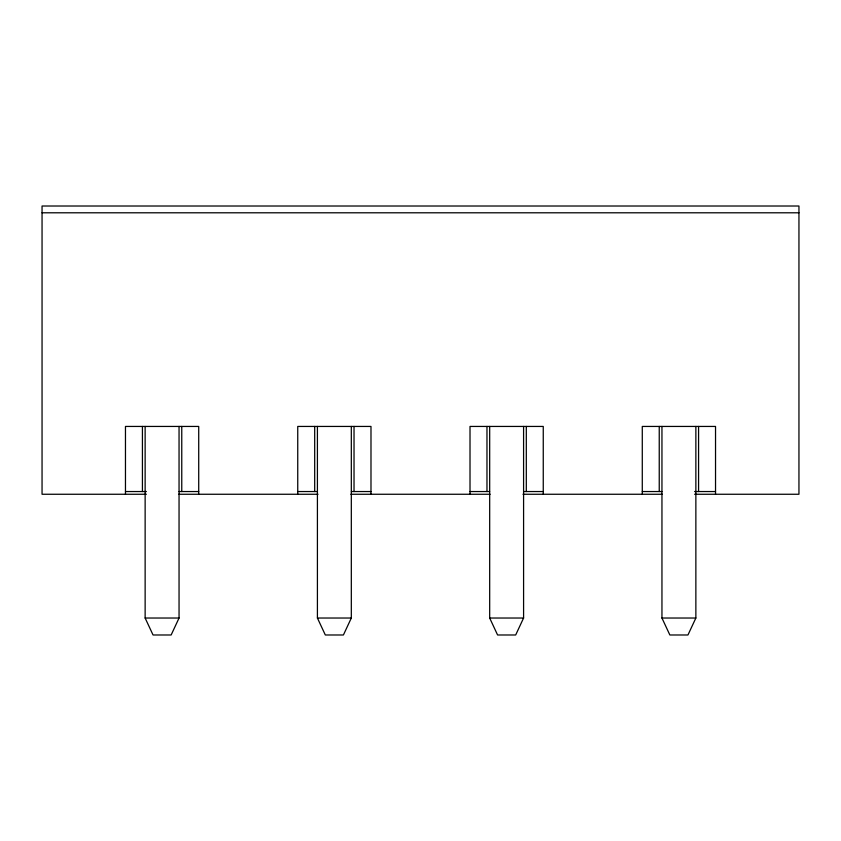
<?xml version="1.0" encoding="UTF-8"?>
<svg xmlns="http://www.w3.org/2000/svg" width="841" height="841" viewBox="0 0 841 841"><rect width="100%" height="100%" fill="white"/><g stroke="black" fill="none" stroke-linecap="round" stroke-linejoin="round"><path stroke-width="1.26" d="M179.049 426.44L179.049 618.03L171.144 634.987L153.051 634.987L145.136 618.03L145.136 426.44M351.317 426.44L351.317 618.03L343.412 634.987L325.32 634.987L317.414 618.03L317.414 426.44M523.586 426.44L523.586 618.03L515.68 634.987L497.588 634.987L489.683 618.03L489.683 426.44M695.864 426.44L695.864 618.03L687.949 634.987L669.857 634.987L661.951 618.03L661.951 426.44M42.05 212.794L798.95 212.794M125.467 491.543L146.397 491.543M179.101 491.543L198.718 491.543M297.746 491.543L317.362 491.543M351.37 491.543L370.986 491.543M470.014 491.543L489.63 491.543M523.638 491.543L543.254 491.543M642.282 491.543L661.899 491.543M694.603 491.543L715.533 491.543M146.397 494.256L42.05 494.256L42.05 206.013L798.95 206.013L798.95 494.256L694.603 494.256M178.713 494.256L318.003 494.256M350.855 494.256L490.145 494.256M522.997 494.256L662.288 494.256M145.136 618.03L179.049 618.03M317.414 618.03L351.317 618.03M489.683 618.03L523.586 618.03M661.951 618.03L695.864 618.03M715.533 494.256L715.533 426.44L642.282 426.44L642.282 494.256M698.577 426.44L698.577 491.543M659.239 426.44L659.239 491.543M543.254 494.256L543.254 426.44L470.014 426.44L470.014 494.256M526.308 426.44L526.308 491.543M486.971 426.44L486.971 491.543M370.986 494.256L370.986 426.44L297.746 426.44L297.746 494.256M354.029 426.44L354.029 491.543M314.692 426.44L314.692 491.543M198.718 494.256L198.718 426.44L125.467 426.44L125.467 494.256M181.761 426.44L181.761 491.543M142.423 426.44L142.423 491.543"/></g></svg>
